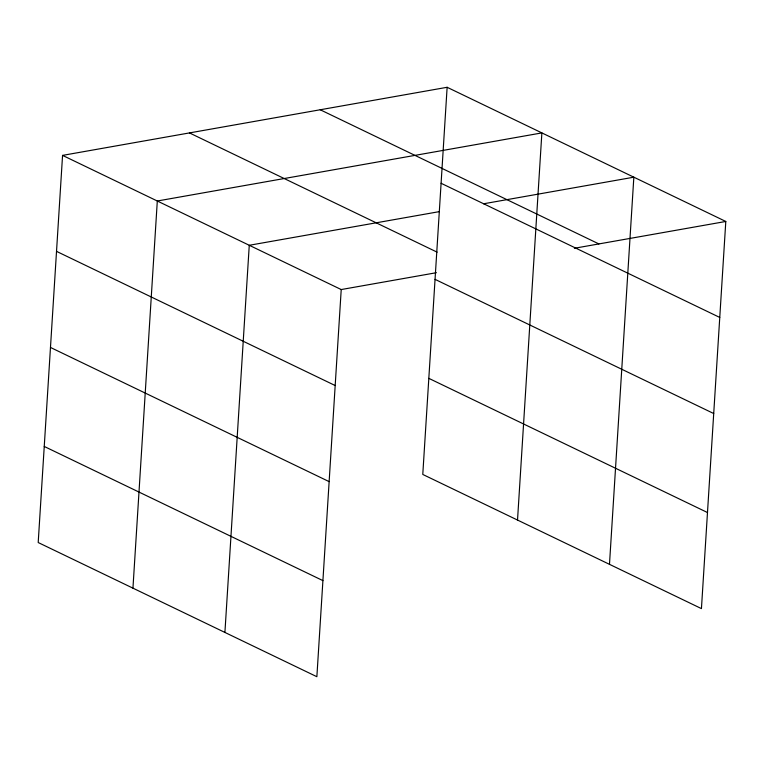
<?xml version="1.0" encoding="UTF-8"?>
<svg xmlns="http://www.w3.org/2000/svg" width="764" height="764" viewBox="0 0 764 764"><rect width="100%" height="100%" fill="white"/><g stroke="black" fill="none" stroke-linecap="round" stroke-linejoin="round"><path stroke-width="1.15" d="M62.562 155.388L38.2 542.535L316.869 676.713L341.221 289.556L62.562 155.388L447.131 87.287L725.8 221.464L701.438 608.612L422.778 474.444L447.131 87.287M132.946 588.156L157.308 200.999L541.877 132.907L517.524 520.064M224.912 632.43L249.265 245.282L439.214 211.647M609.481 564.338L633.843 177.191L483.583 203.787M341.221 289.556L436.406 272.7M574.375 248.271L725.8 221.464M320.221 109.758L598.89 243.936M441.095 183.274L719.764 317.442M189.462 132.917L437.123 252.158M435.05 279.357L713.719 413.534M428.824 378.352L707.483 512.529M56.517 251.366L335.186 385.543M50.472 347.448L329.141 481.626M44.245 446.453L322.914 580.621"/></g></svg>
